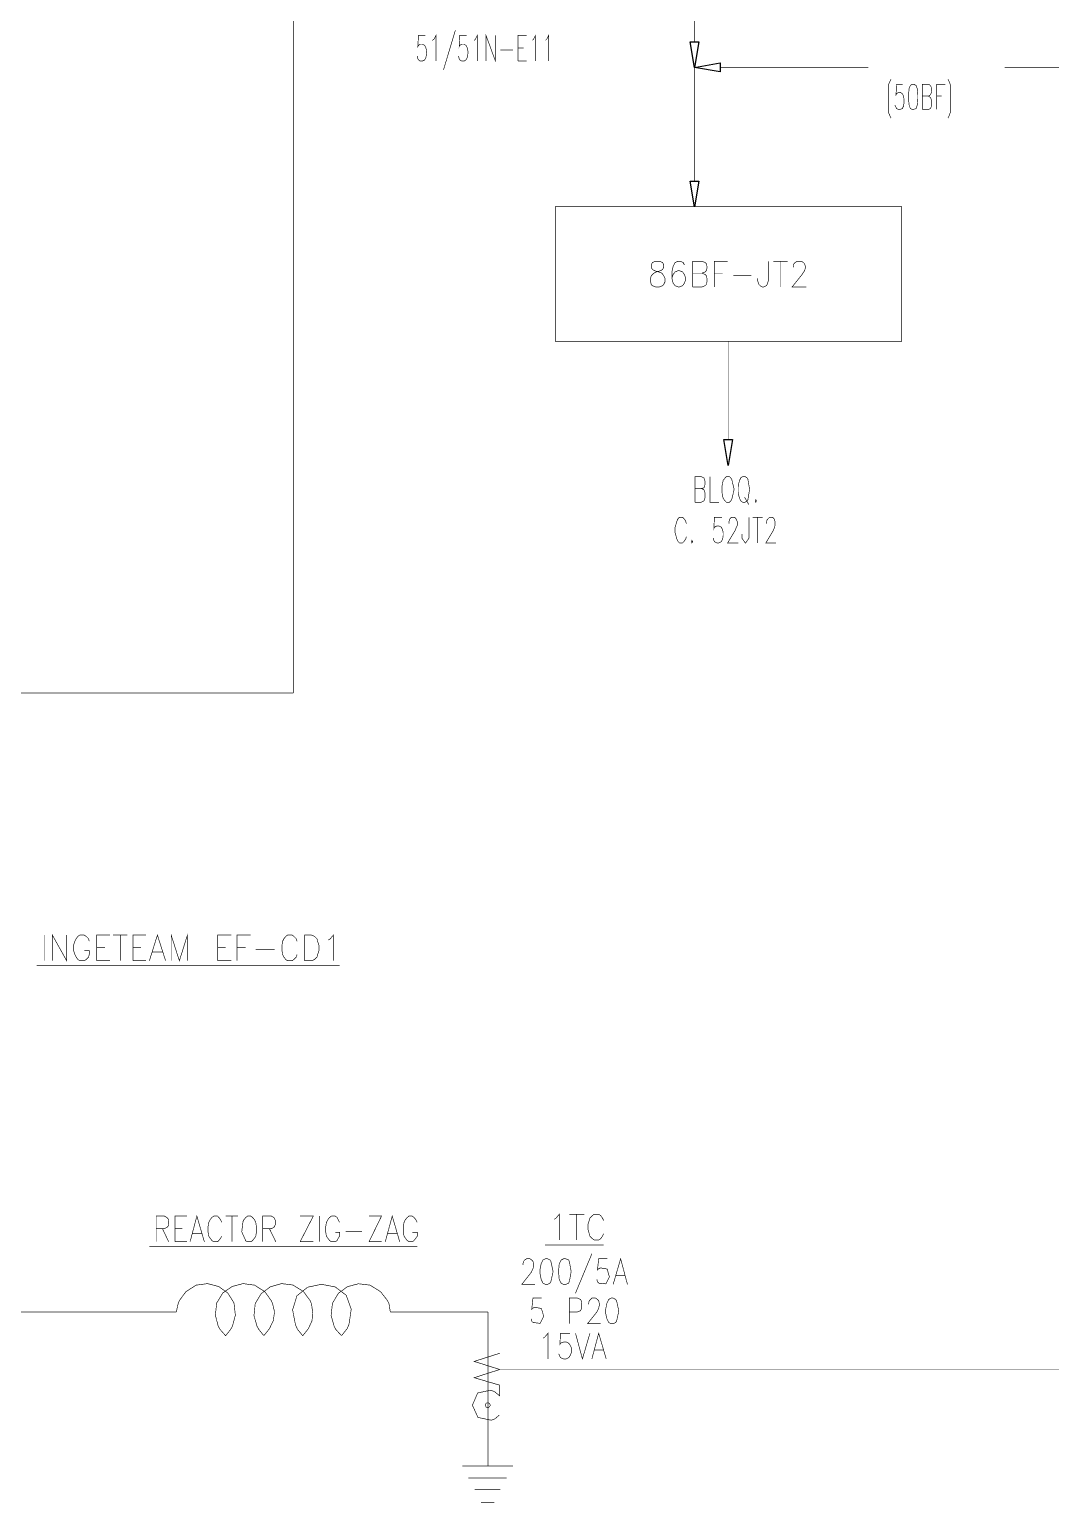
# Model space of a CAD drawing. Header units: millimetres. Extents: x -1355 to 3509, y -1443 to -567.
# Drawn here: x 3324.6 to 3398.1, y -1017.3 to -911.3 of the extents above; entities that cross this region are included whole.
import ezdxf

# ---------------------------------------------------------------- set-up
doc = ezdxf.new("R2010")
doc.units = ezdxf.units.MM

msp = doc.modelspace()

# ---------------------------------------------------------------- linework, layer by layer
at = {"color": 0, "const_width": 0.045}
for points in [[(3372.48, -912.22), (3372.48, -890.15)], [(3343.61, -891.14), (3343.61, -959.08)], [(3355.27, -911.41), (3354.42, -914.25)], [(3353.11, -911.77), (3352.62, -911.77), (3352.57, -912.58), (3352.62, -912.49), (3352.75, -912.4), (3352.89, -912.4), (3353.07, -912.49), (3353.16, -912.67), (3353.2, -912.9), (3353.2, -913.08), (3353.16, -913.35), (3353.07, -913.53), (3352.89, -913.62), (3352.75, -913.62), (3352.62, -913.53), (3352.57, -913.44), (3352.53, -913.26)], [(3353.61, -912.13), (3353.74, -912.04), (3353.88, -911.77), (3353.88, -913.62)], [(3356.09, -911.77), (3355.59, -911.77), (3355.55, -912.58), (3355.59, -912.49), (3355.73, -912.4), (3355.9, -912.4), (3356.04, -912.49), (3356.13, -912.67), (3356.18, -912.9), (3356.18, -913.08), (3356.13, -913.35), (3356.04, -913.53), (3355.9, -913.62), (3355.73, -913.62), (3355.59, -913.53), (3355.55, -913.44), (3355.5, -913.26)], [(3356.63, -912.13), (3356.72, -912.04), (3356.85, -911.77), (3356.85, -913.62)], [(3357.48, -913.62), (3357.48, -911.77), (3358.16, -913.62), (3358.16, -911.77)], [(3359.78, -913.62), (3359.78, -911.77), (3360.41, -911.77)], [(3359.78, -912.67), (3360.19, -912.67)], [(3360.82, -912.13), (3360.9, -912.04), (3361.04, -911.77), (3361.04, -913.62)], [(3361.76, -912.13), (3361.85, -912.04), (3361.99, -911.77), (3361.99, -913.62)], [(3358.52, -912.81), (3359.42, -912.81)], [(3359.78, -913.62), (3360.41, -913.62)], [(3372.48, -922.26), (3372.48, -914.07)], [(3385, -914.07), (3374.33, -914.07)], [(3405.54, -914.07), (3394.82, -914.07)], [(3386.63, -914.92), (3386.54, -915.1), (3386.46, -915.29), (3386.46, -917.34), (3386.54, -917.53), (3386.63, -917.72)], [(3387.48, -915.28), (3387.03, -915.28), (3386.99, -916.05), (3387.03, -915.96), (3387.17, -915.87), (3387.3, -915.87), (3387.44, -915.96), (3387.53, -916.14), (3387.57, -916.41), (3387.57, -916.59), (3387.53, -916.86), (3387.44, -917.04), (3387.3, -917.09), (3387.17, -917.09), (3387.03, -917.04), (3386.9, -916.77)], [(3388.88, -917.09), (3388.88, -915.28), (3389.33, -915.28), (3389.46, -915.37), (3389.51, -915.46), (3389.55, -915.6), (3389.55, -915.78), (3389.51, -915.96), (3389.46, -916.05), (3389.33, -916.14), (3388.88, -916.14)], [(3389.91, -917.09), (3389.91, -915.28), (3390.54, -915.28)], [(3390.73, -914.92), (3390.82, -915.1), (3390.89, -915.29), (3390.89, -917.34), (3390.82, -917.53), (3390.73, -917.72)], [(3389.33, -916.14), (3389.46, -916.23), (3389.51, -916.32), (3389.55, -916.5), (3389.55, -916.77), (3389.51, -916.95), (3389.46, -917.04), (3389.33, -917.09), (3388.88, -917.09)], [(3389.91, -916.14), (3390.27, -916.14)], [(3371.76, -928.29), (3371.67, -928.11), (3371.45, -928.02), (3371.31, -928.02), (3371.09, -928.11), (3370.95, -928.38), (3370.86, -928.79), (3370.86, -929.24), (3370.95, -929.6), (3371.09, -929.78), (3371.31, -929.87), (3371.4, -929.87), (3371.63, -929.78), (3371.76, -929.6), (3371.85, -929.33), (3371.85, -929.24), (3371.76, -928.97), (3371.63, -928.79), (3371.4, -928.7), (3371.31, -928.7), (3371.09, -928.79), (3370.95, -928.97), (3370.86, -929.24)], [(3372.35, -929.87), (3372.35, -928.02), (3373.02, -928.02), (3373.25, -928.11), (3373.34, -928.2), (3373.38, -928.38), (3373.38, -928.52), (3373.34, -928.7), (3373.25, -928.79), (3373.02, -928.88), (3372.35, -928.88)], [(3373.92, -929.87), (3373.92, -928.02), (3374.87, -928.02)], [(3377.8, -928.02), (3377.8, -929.42), (3377.71, -929.69), (3377.66, -929.78), (3377.48, -929.87), (3377.35, -929.87), (3377.21, -929.78), (3377.12, -929.69), (3377.03, -929.42), (3377.03, -929.24)], [(3378.16, -928.02), (3379.19, -928.02)], [(3378.7, -928.02), (3378.7, -929.87)], [(3379.6, -928.47), (3379.6, -928.38), (3379.64, -928.2), (3379.73, -928.11), (3379.87, -928.02), (3380.19, -928.02), (3380.32, -928.11), (3380.41, -928.2), (3380.46, -928.38), (3380.46, -928.52), (3380.41, -928.7), (3380.23, -928.97), (3379.51, -929.87), (3380.54, -929.87)], [(3373.02, -928.88), (3373.25, -928.97), (3373.34, -929.06), (3373.38, -929.24), (3373.38, -929.51), (3373.34, -929.69), (3373.25, -929.78), (3373.02, -929.87), (3372.35, -929.87)], [(3373.92, -928.88), (3374.51, -928.88)], [(3375.27, -929.06), (3376.58, -929.06)], [(3374.91, -940.86), (3374.91, -933.79)], [(3372.53, -945.36), (3372.53, -943.52), (3372.98, -943.52), (3373.16, -943.61), (3373.2, -943.7), (3373.25, -943.88), (3373.25, -944.06), (3373.2, -944.24), (3373.16, -944.33), (3372.98, -944.37), (3372.53, -944.37)], [(3372.98, -944.37), (3373.16, -944.46), (3373.2, -944.55), (3373.25, -944.73), (3373.25, -945), (3373.2, -945.18), (3373.16, -945.27), (3372.98, -945.36), (3372.53, -945.36)], [(3373.61, -943.52), (3373.61, -945.36), (3374.24, -945.36)], [(3376.09, -945), (3376.4, -945.54)], [(3371.9, -946.9), (3371.85, -946.72), (3371.72, -946.53), (3371.63, -946.44), (3371.4, -946.44), (3371.31, -946.53), (3371.22, -946.72), (3371.17, -946.9), (3371.09, -947.16), (3371.09, -947.57), (3371.17, -947.84), (3371.22, -948.02), (3371.31, -948.2), (3371.4, -948.29), (3371.63, -948.29), (3371.72, -948.2), (3371.85, -948.02), (3371.9, -947.84)], [(3374.46, -946.44), (3373.92, -946.44), (3373.88, -947.26), (3373.92, -947.16), (3374.1, -947.07), (3374.24, -947.07), (3374.42, -947.16), (3374.51, -947.35), (3374.55, -947.57), (3374.55, -947.75), (3374.51, -948.02), (3374.42, -948.2), (3374.24, -948.29), (3374.1, -948.29), (3373.92, -948.2), (3373.88, -948.11), (3373.83, -947.93)], [(3374.96, -946.9), (3374.96, -946.8), (3375, -946.63), (3375.05, -946.53), (3375.14, -946.44), (3375.36, -946.44), (3375.46, -946.53), (3375.59, -946.8), (3375.59, -946.99), (3375.5, -947.16), (3375.41, -947.39), (3374.87, -948.29), (3375.63, -948.29)], [(3376.4, -946.44), (3376.4, -947.84), (3376.4, -947.96), (3376.15, -948.31), (3375.91, -947.96), (3375.9, -947.84), (3375.9, -947.66)], [(3376.67, -946.44), (3377.39, -946.44)], [(3377.03, -946.44), (3377.03, -948.29)], [(3377.66, -946.9), (3377.66, -946.8), (3377.71, -946.63), (3377.89, -946.44), (3378.11, -946.44), (3378.2, -946.53), (3378.25, -946.63), (3378.29, -946.8), (3378.29, -946.99), (3378.25, -947.16), (3378.16, -947.39), (3377.62, -948.29), (3378.34, -948.29)], [(3303.79, -959.08), (3343.61, -959.08)], [(3325.68, -976.51), (3325.68, -978.36)], [(3326.27, -978.36), (3326.27, -976.51), (3327.3, -978.36), (3327.3, -976.51)], [(3328.92, -976.96), (3328.88, -976.78), (3328.7, -976.6), (3328.56, -976.51), (3328.25, -976.51), (3328.11, -976.6), (3327.98, -976.78), (3327.89, -976.96), (3327.8, -977.23), (3327.8, -977.64), (3327.89, -977.91), (3327.98, -978.09), (3328.11, -978.27), (3328.25, -978.36), (3328.56, -978.36), (3328.7, -978.27), (3328.88, -978.09), (3328.92, -977.91), (3328.92, -977.64), (3328.56, -977.64)], [(3329.46, -978.36), (3329.46, -976.51), (3330.41, -976.51)], [(3330.63, -976.51), (3331.67, -976.51)], [(3331.18, -976.51), (3331.18, -978.36)], [(3332.08, -978.36), (3332.08, -976.51), (3333.02, -976.51)], [(3333.25, -978.36), (3333.83, -976.51), (3334.42, -978.36)], [(3334.82, -978.36), (3334.82, -976.51), (3335.41, -978.36), (3335.99, -976.51), (3335.99, -978.36)], [(3338.16, -978.36), (3338.16, -976.51), (3339.15, -976.51)], [(3339.55, -978.36), (3339.55, -976.51), (3340.55, -976.51)], [(3343.88, -976.96), (3343.83, -976.78), (3343.65, -976.6), (3343.52, -976.51), (3343.2, -976.51), (3343.07, -976.6), (3342.93, -976.78), (3342.84, -976.96), (3342.8, -977.23), (3342.8, -977.64), (3342.84, -977.91), (3342.93, -978.09), (3343.07, -978.27), (3343.2, -978.36), (3343.52, -978.36), (3343.65, -978.27), (3343.83, -978.09), (3343.88, -977.91)], [(3346.13, -976.87), (3346.27, -976.78), (3346.49, -976.51), (3346.49, -978.36)], [(3329.46, -977.41), (3330.05, -977.41)], [(3329.46, -978.36), (3330.41, -978.36)], [(3332.08, -977.41), (3332.66, -977.41)], [(3332.08, -978.36), (3333.02, -978.36)], [(3333.47, -977.73), (3334.24, -977.73)], [(3338.16, -977.41), (3338.74, -977.41)], [(3338.16, -978.36), (3339.15, -978.36)], [(3339.55, -977.41), (3340.19, -977.41)], [(3340.9, -977.55), (3342.26, -977.55)], [(3325.14, -978.72), (3346.94, -978.72)], [(3333.74, -998.58), (3333.74, -996.73), (3334.33, -996.73), (3334.51, -996.83), (3334.6, -996.92), (3334.64, -997.1), (3334.64, -997.28), (3334.6, -997.46), (3334.51, -997.55), (3334.33, -997.63), (3333.74, -997.63)], [(3335.09, -998.58), (3335.09, -996.73), (3335.95, -996.73)], [(3336.18, -998.58), (3336.67, -996.73), (3337.21, -998.58)], [(3338.47, -997.19), (3338.38, -997), (3338.25, -996.83), (3338.16, -996.73), (3337.89, -996.73), (3337.75, -996.83), (3337.62, -997), (3337.53, -997.19), (3337.48, -997.46), (3337.48, -997.91), (3337.53, -998.18), (3337.62, -998.31), (3337.75, -998.49), (3337.89, -998.58), (3338.16, -998.58), (3338.25, -998.49), (3338.38, -998.31), (3338.47, -998.18)], [(3338.74, -996.73), (3339.64, -996.73)], [(3339.19, -996.73), (3339.19, -998.58)], [(3341.4, -998.58), (3341.4, -996.73), (3342.03, -996.73), (3342.21, -996.83), (3342.35, -997.1), (3342.35, -997.28), (3342.21, -997.55), (3342.03, -997.63), (3341.4, -997.63)], [(3344.1, -998.58), (3345.05, -996.73), (3344.1, -996.73)], [(3345.5, -996.73), (3345.5, -998.58)], [(3346.94, -997.19), (3346.76, -996.83), (3346.63, -996.73), (3346.36, -996.73), (3346.22, -996.83), (3346.09, -997), (3345.99, -997.19), (3345.95, -997.46), (3345.95, -997.91), (3345.99, -998.18), (3346.09, -998.31), (3346.22, -998.49), (3346.36, -998.58), (3346.63, -998.58), (3346.76, -998.49), (3346.85, -998.31), (3346.94, -998.18), (3346.94, -997.91), (3346.63, -997.91)], [(3349.06, -998.58), (3349.96, -996.73), (3349.06, -996.73)], [(3350.23, -998.58), (3350.73, -996.73), (3351.27, -998.58)], [(3352.53, -997.19), (3352.44, -997), (3352.3, -996.83), (3352.17, -996.73), (3351.94, -996.73), (3351.81, -996.83), (3351.67, -997), (3351.58, -997.19), (3351.53, -997.46), (3351.53, -997.91), (3351.58, -998.18), (3351.67, -998.31), (3351.81, -998.49), (3351.94, -998.58), (3352.17, -998.58), (3352.3, -998.49), (3352.44, -998.31), (3352.53, -998.18), (3352.53, -997.91), (3352.17, -997.91)], [(3362.39, -996.96), (3362.53, -996.87), (3362.75, -996.6), (3362.75, -998.45)], [(3363.47, -996.6), (3364.56, -996.6)], [(3364.01, -996.6), (3364.01, -998.45)], [(3365.95, -997.05), (3365.86, -996.87), (3365.73, -996.69), (3365.59, -996.6), (3365.27, -996.6), (3365.14, -996.69), (3364.96, -996.87), (3364.91, -997.05), (3364.83, -997.28), (3364.83, -997.73), (3364.91, -998), (3364.96, -998.18), (3365.14, -998.36), (3365.27, -998.45), (3365.59, -998.45), (3365.73, -998.36), (3365.86, -998.18), (3365.95, -998)], [(3334.19, -997.63), (3334.64, -998.58)], [(3335.09, -997.63), (3335.63, -997.63)], [(3336.35, -998), (3337.03, -998)], [(3341.89, -997.63), (3342.35, -998.58)], [(3347.39, -997.82), (3348.56, -997.82)], [(3350.41, -998), (3351.09, -998)], [(3333.25, -998.94), (3352.53, -998.94)], [(3335.09, -998.58), (3335.95, -998.58)], [(3344.1, -998.58), (3345.05, -998.58)], [(3349.06, -998.58), (3349.96, -998.58)], [(3361.72, -998.81), (3365.95, -998.81)], [(3365.1, -999.44), (3363.92, -1002.28)], [(3360.14, -1000.25), (3360.14, -1000.16), (3360.19, -999.98), (3360.27, -999.89), (3360.41, -999.8), (3360.63, -999.8), (3360.77, -999.89), (3360.86, -999.98), (3360.9, -1000.16), (3360.9, -1000.34), (3360.86, -1000.52), (3360.73, -1000.79), (3360.05, -1001.65), (3361, -1001.65)], [(3366.22, -999.8), (3365.59, -999.8), (3365.5, -1000.61), (3365.59, -1000.52), (3365.71, -1000.46), (3366.2, -1000.54), (3366.36, -1001.1), (3366.11, -1001.61), (3365.61, -1001.56), (3365.5, -1001.47), (3365.46, -1001.29)], [(3366.63, -1001.65), (3367.17, -999.8), (3367.66, -1001.65)], [(3338.74, -1005.34), (3339.1, -1004.89), (3339.23, -1004.66), (3339.44, -1003.86), (3339.34, -1002.98), (3338.9, -1002.27), (3338.24, -1001.8), (3337.44, -1001.59), (3336.62, -1001.7), (3335.88, -1002.17), (3335.41, -1002.81), (3335.32, -1003.04), (3335.19, -1003.63)], [(3342.26, -1003.63), (3342.12, -1003.04), (3342.02, -1002.81), (3341.56, -1002.17), (3340.82, -1001.7), (3339.99, -1001.59), (3339.2, -1001.8), (3338.53, -1002.27), (3338.1, -1002.98), (3338, -1003.86), (3338.21, -1004.66), (3338.34, -1004.89), (3338.74, -1005.34)], [(3345, -1003.63), (3344.92, -1003.04), (3344.82, -1002.81), (3344.34, -1002.16), (3343.58, -1001.69), (3342.76, -1001.59), (3341.96, -1001.82), (3341.3, -1002.31), (3340.87, -1003.02), (3340.78, -1003.9), (3341, -1004.66), (3341.13, -1004.89), (3341.49, -1005.34)], [(3347.08, -1005.34), (3347.48, -1004.84), (3347.62, -1004.52), (3347.78, -1003.43), (3347.42, -1002.43), (3346.63, -1001.83), (3345.63, -1001.64), (3344.64, -1001.85), (3343.87, -1002.47), (3343.56, -1003.48), (3343.77, -1004.57), (3343.92, -1004.89), (3344.29, -1005.34)], [(3350.59, -1003.63), (3350.5, -1003.04), (3350.39, -1002.81), (3349.89, -1002.17), (3349.13, -1001.7), (3348.3, -1001.6), (3347.51, -1001.81), (3346.85, -1002.29), (3346.43, -1003), (3346.33, -1003.88), (3346.55, -1004.66), (3346.67, -1004.89), (3347.08, -1005.34)], [(3366.81, -1001.01), (3367.48, -1001.01)], [(3361.49, -1002.63), (3360.86, -1002.63), (3360.77, -1003.45), (3360.86, -1003.36), (3360.97, -1003.29), (3361.47, -1003.38), (3361.63, -1003.94), (3361.38, -1004.45), (3360.87, -1004.39), (3360.77, -1004.3), (3360.73, -1004.12)], [(3363.47, -1004.48), (3363.47, -1002.63), (3364.06, -1002.63), (3364.28, -1002.73), (3364.33, -1002.82), (3364.37, -1003), (3364.37, -1003.27), (3364.33, -1003.45), (3364.28, -1003.54), (3364.06, -1003.63), (3363.47, -1003.63)], [(3364.87, -1003.09), (3364.87, -1003), (3364.91, -1002.82), (3365.1, -1002.63), (3365.36, -1002.63), (3365.5, -1002.73), (3365.59, -1002.82), (3365.63, -1003), (3365.63, -1003.18), (3365.59, -1003.36), (3365.46, -1003.63), (3364.78, -1004.48), (3365.73, -1004.48)], [(3321.18, -1003.63), (3335.19, -1003.63)], [(3341.49, -1005.34), (3341.89, -1004.84), (3342.17, -1004.26), (3342.26, -1003.63)], [(3344.29, -1005.34), (3344.69, -1004.84), (3344.96, -1004.26), (3345, -1003.63)], [(3357.62, -1003.63), (3350.59, -1003.63)], [(3357.62, -1003.63), (3357.62, -1014.71)], [(3361.58, -1005.52), (3361.72, -1005.43), (3361.94, -1005.16), (3361.94, -1007.01)], [(3363.52, -1005.16), (3362.84, -1005.16), (3362.8, -1005.97), (3362.84, -1005.88), (3363.07, -1005.79), (3363.25, -1005.79), (3363.43, -1005.88), (3363.56, -1006.06), (3363.65, -1006.29), (3363.65, -1006.47), (3363.56, -1006.73), (3363.43, -1006.92), (3363.25, -1007.01), (3363.07, -1007.01), (3362.84, -1006.92), (3362.71, -1006.64)], [(3363.92, -1005.16), (3364.42, -1007.01), (3364.96, -1005.16)], [(3365.1, -1007.01), (3365.59, -1005.16), (3366.13, -1007.01)], [(3358.47, -1006.6), (3356.63, -1007.19), (3358.47, -1007.77), (3356.63, -1008.36), (3358.47, -1008.9)], [(3365.27, -1006.37), (3365.95, -1006.37)], [(3358.47, -1007.77), (3418.74, -1007.77)], [(3358.43, -1011.06), (3358.11, -1011.33), (3357.85, -1011.42), (3356.9, -1011.22), (3356.5, -1010.34), (3356.88, -1009.46), (3357.81, -1009.26), (3358.07, -1009.35), (3358.47, -1009.67), (3358.47, -1008.9)], [(3355.77, -1014.71), (3359.42, -1014.71)], [(3356.22, -1015.57), (3358.97, -1015.57)], [(3356.67, -1016.42), (3358.52, -1016.42)], [(3357.12, -1017.32), (3358.07, -1017.32)]]:
    msp.add_lwpolyline(points, dxfattribs=at)
at = {"color": 0}
for points in [[(3372.8, -912.22), (3372.48, -914.07), (3372.17, -912.22)], [(3374.33, -914.38), (3372.48, -914.07), (3374.33, -913.75)], [(3372.8, -922.26), (3372.48, -924.1), (3372.17, -922.26)], [(3375.23, -940.86), (3374.91, -942.71), (3374.6, -940.86)]]:
    msp.add_lwpolyline(points, close=True, dxfattribs=at)
at = {"color": 0, "const_width": 0.045}
for points in [[(3388.16, -915.28), (3388.02, -915.37), (3387.93, -915.6), (3387.89, -916.05), (3387.89, -916.32), (3387.93, -916.77), (3388.02, -917.04), (3388.16, -917.09), (3388.25, -917.09), (3388.43, -917.04), (3388.52, -916.77), (3388.56, -916.32), (3388.56, -916.05), (3388.52, -915.6), (3388.43, -915.37), (3388.25, -915.28), (3388.16, -915.28)], [(3387.39, -933.79), (3387.39, -924.1), (3362.48, -924.1), (3362.48, -933.79), (3387.39, -933.79)], [(3369.69, -928.02), (3369.46, -928.11), (3369.37, -928.29), (3369.37, -928.47), (3369.46, -928.61), (3369.6, -928.7), (3369.91, -928.79), (3370.14, -928.88), (3370.27, -929.06), (3370.36, -929.24), (3370.36, -929.51), (3370.27, -929.69), (3370.19, -929.78), (3369.96, -929.87), (3369.69, -929.87), (3369.46, -929.78), (3369.37, -929.69), (3369.33, -929.51), (3369.33, -929.24), (3369.37, -929.06), (3369.56, -928.88), (3369.73, -928.79), (3370.05, -928.7), (3370.19, -928.61), (3370.27, -928.47), (3370.27, -928.29), (3370.19, -928.11), (3369.96, -928.02), (3369.69, -928.02)], [(3374.78, -943.52), (3374.69, -943.61), (3374.55, -943.79), (3374.51, -943.97), (3374.46, -944.24), (3374.46, -944.64), (3374.51, -944.91), (3374.55, -945.09), (3374.69, -945.27), (3374.78, -945.36), (3375, -945.36), (3375.1, -945.27), (3375.17, -945.15), (3375.34, -944.44), (3375.17, -943.73), (3375.1, -943.61), (3375, -943.52), (3374.78, -943.52)], [(3375.95, -943.52), (3375.82, -943.61), (3375.73, -943.79), (3375.68, -943.97), (3375.63, -944.24), (3375.63, -944.64), (3375.68, -944.91), (3375.73, -945.09), (3375.82, -945.27), (3375.95, -945.36), (3376.13, -945.36), (3376.27, -945.27), (3376.33, -945.18), (3376.45, -944.44), (3376.33, -943.71), (3376.27, -943.61), (3376.13, -943.52), (3375.95, -943.52)], [(3376.9, -945.18), (3376.85, -945.27), (3376.9, -945.36), (3376.94, -945.27), (3376.9, -945.18)], [(3372.3, -948.11), (3372.26, -948.2), (3372.3, -948.29), (3372.35, -948.2), (3372.3, -948.11)], [(3344.42, -978.36), (3344.42, -976.51), (3344.92, -976.51), (3345.14, -976.6), (3345.32, -976.78), (3345.36, -976.96), (3345.45, -977.23), (3345.45, -977.64), (3345.36, -977.91), (3345.32, -978.09), (3345.14, -978.27), (3344.92, -978.36), (3344.42, -978.36)], [(3340.32, -996.73), (3340.19, -996.83), (3340.05, -997), (3339.99, -997.12), (3339.9, -997.86), (3340.19, -998.51), (3340.32, -998.58), (3340.55, -998.58), (3340.68, -998.49), (3340.82, -998.31), (3340.91, -998.18), (3340.95, -997.91), (3340.95, -997.46), (3340.91, -997.19), (3340.82, -997), (3340.68, -996.83), (3340.55, -996.73), (3340.32, -996.73)], [(3361.76, -999.8), (3361.58, -999.89), (3361.45, -1000.16), (3361.36, -1000.61), (3361.36, -1000.83), (3361.45, -1001.29), (3361.58, -1001.56), (3361.76, -1001.65), (3361.9, -1001.65), (3362.08, -1001.56), (3362.15, -1001.44), (3362.31, -1000.72), (3362.15, -1000), (3362.08, -999.89), (3361.9, -999.8), (3361.76, -999.8)], [(3363.07, -999.8), (3362.89, -999.89), (3362.75, -1000.16), (3362.71, -1000.61), (3362.71, -1000.83), (3362.75, -1001.29), (3362.89, -1001.56), (3363.07, -1001.65), (3363.2, -1001.65), (3363.43, -1001.56), (3363.49, -1001.39), (3363.61, -1000.72), (3363.49, -1000.06), (3363.43, -999.89), (3363.2, -999.8), (3363.07, -999.8)], [(3366.49, -1002.63), (3366.31, -1002.73), (3366.18, -1003), (3366.09, -1003.45), (3366.09, -1003.72), (3366.18, -1004.12), (3366.31, -1004.39), (3366.49, -1004.48), (3366.63, -1004.48), (3366.81, -1004.39), (3366.88, -1004.28), (3367.04, -1003.56), (3366.88, -1002.84), (3366.81, -1002.73), (3366.63, -1002.63), (3366.49, -1002.63)], [(3357.44, -1010.34), (3357.48, -1010.2), (3357.62, -1010.16), (3357.71, -1010.2), (3357.8, -1010.34), (3357.71, -1010.47), (3357.62, -1010.52), (3357.48, -1010.47), (3357.44, -1010.34)]]:
    msp.add_lwpolyline(points, close=True, dxfattribs=at)

doc.saveas('drawing.dxf')
